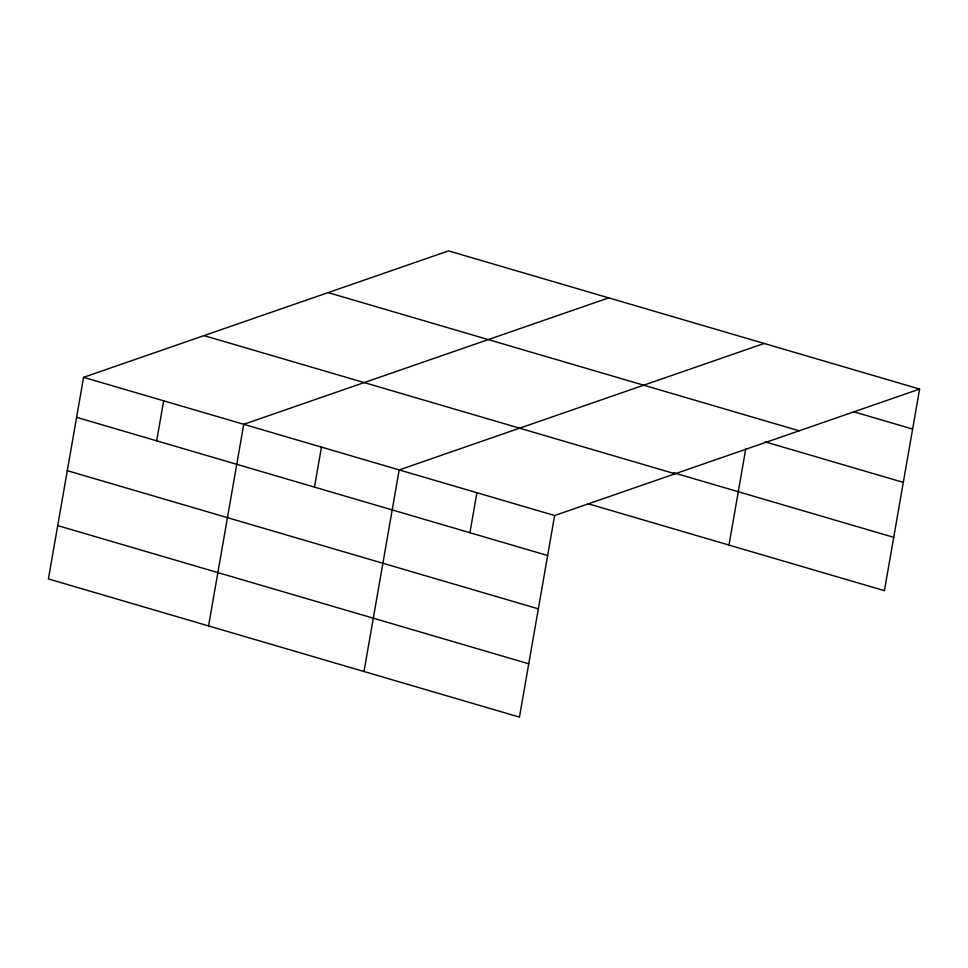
<?xml version="1.0" encoding="UTF-8"?>
<svg xmlns="http://www.w3.org/2000/svg" width="968" height="968" viewBox="0 0 968 968"><rect width="100%" height="100%" fill="white"/><g stroke="black" fill="none" stroke-linecap="round" stroke-linejoin="round"><path stroke-width="1.45" d="M919.6 389.063L448.559 250.881L83.587 377.326L48.4 578.937L519.441 717.119L554.628 515.52L919.6 389.063L884.413 590.674L587.927 503.687M156.683 440.827L163.665 400.825M208.556 625.921L243.742 424.311L608.715 297.866M314.479 487.122L321.461 447.119M363.992 671.514L399.179 469.916L764.151 343.459M469.928 532.715L476.897 492.724M728.977 545.069L745.796 448.668M853.607 411.751L912.618 429.066M328.116 292.602L799.157 430.796M765.144 441.856L903.313 482.391M673.51 472.735L893.718 537.337M204.03 335.606L675.071 473.788M83.587 377.326L554.628 515.52M76.605 417.329L547.646 555.523M67.3 470.666L538.341 608.848M57.705 525.6L528.746 663.794"/></g></svg>
